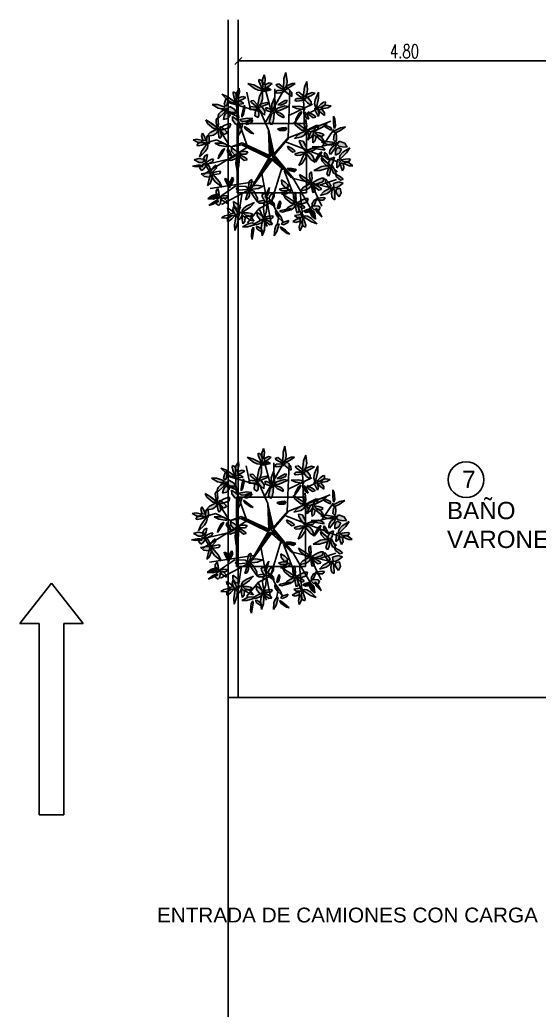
# Model space of a CAD drawing. Header units: millimetres. Extents: x 2448 to 2576, y 1154 to 1321.
# Drawn here: x 2484.12 to 2491.62, y 1303.73 to 1318.04 of the extents above; entities that cross this region are included whole.
import ezdxf

# ---------------------------------------------------------------- set-up
doc = ezdxf.new("R2010")
doc.units = ezdxf.units.MM
doc.linetypes.add('ACAD_ISO02W100', pattern=[15, 12, -3])
doc.layers.add('X-REF T19$0$A-ARBOLES', color=104, linetype='Continuous')
doc.layers.add('X-REF T19$0$A-CORDONES', color=1, linetype='Continuous')
doc.styles.add('Arial', font='arial.ttf', dxfattribs={"height": 0.25})
doc.styles.add('COTAS', font='ROMANS.shx', dxfattribs={"width": 0.7})
doc.styles.get("Standard").update_dxf_attribs({"font": 'arial.ttf'})
doc.dimstyles.new('COTA-I-N-2-85', dxfattribs={"dimscale": 0, "dimtxt": 0.2, "dimasz": 0.1, "dimexe": 0, "dimexo": 0, "dimgap": 0.04, "dimtad": 1, "dimzin": 1, "dimdsep": 46, "dimtxsty": 'COTAS', "dimblk": 'OBLIQUE', "dimcen": 0.1, "dimse1": 1, "dimse2": 1, "dimclrd": 256, "dimclre": 256, "dimclrt": 256, "dimadec": 0, "dimazin": 0, "dimtfac": 1, "dimtmove": 1, "dimatfit": 3, "dimldrblk": 'OBLIQUE', "dimfxl": 1, "dimtvp": -0.8, "dimtolj": 1, "dimtzin": 0, "dimarcsym": 0})

# ---------------------------------------------------------------- blocks, each defined once
blk = doc.blocks.new('X-REF T19$0$HOJA13')
for p, q in [((-0.159, 0.064), (-0.056, 0.349)), ((-0.056, 0.349), (0.182, 0.151)), ((-0.088, -0.074), (-0.159, 0.064)), ((0.182, 0.151), (0.278, -0.189)), ((0.06, -0.153), (-0.088, -0.074)), ((0.278, -0.189), (0.06, -0.153))]:
    blk.add_line(p, q)
blk = doc.blocks.new('X-REF T19$0$HOJA12')
for p, xscale, yscale, zscale, rotation in [((0.078, 0.499), -0.7881173944166022, 2.57666525243954, 0.7881173944166022, 2.457547795809369), ((-0.547, -0.283), -1.817557556891011, -0.5452694102672879, 1.817557556891011, 195.3712707835825), ((-0.515, 0.212), 1.878651928551221, 0.5452694102672915, 1.878651928551221, 336.2489556574871), ((0.225, -0.279), 1.848104742721105, 0.8186677980483665, 1.848104742721105, 330.9234899051576), ((0.361, 0.176), 2.089427510778918, 0.5147221043699588, 2.089427510778918, 35.45160265640038)]:
    blk.add_blockref('X-REF T19$0$HOJA13', p, dxfattribs=dict(xscale=xscale, yscale=yscale, zscale=zscale, rotation=rotation))
blk = doc.blocks.new('X-REF T19$0$HOJA11')
for p, xscale, yscale, zscale, rotation in [((-0.236, 0.434), 0.8782315926153998, 2.121510394569366, 0.8782315926153998, 2.027330662343098), ((0.417, 0.315), 2.788958066288231, 0.575816716164617, 2.788958066288231, 41.2051949766964), ((-0.535, 0.074), -1.93821894091991, 0.5452694102672915, 1.93821894091991, 161.5649836159353), ((0.635, -0.103), 0.5758144528974043, -1.696902842596522, 0.5758144528974043, 262.2070746669012), ((0.013, -0.763), 2.575127765477518, 0.7881204921510374, 2.575127765477518, 103.2233358614235)]:
    blk.add_blockref('X-REF T19$0$HOJA13', p, dxfattribs=dict(xscale=xscale, yscale=yscale, zscale=zscale, rotation=rotation))
blk = doc.blocks.new('X-REF T19$0$HOJA8', base_point=(55.878, 33.03))
at = {"color": 0, "linetype": 'ByBlock'}
for p, xscale, yscale, zscale, rotation in [((55.484, 33.544), -2.423919195618517, 0.3329656342808676, 2.423919195618517, 304.6162862887426), ((56.091, 33.242), -0.6369088245576009, 2.090963088672041, 0.6369088245576009, 336.0195606201025)]:
    blk.add_blockref('X-REF T19$0$HOJA13', p, dxfattribs=dict(at, xscale=xscale, yscale=yscale, zscale=zscale, rotation=rotation))
at = {"color": 0, "linetype": 'ByBlock', "xscale": -1.637329160493415, "yscale": 0.455154857870177, "zscale": 1.637329160493415}
blk.add_blockref('X-REF T19$0$HOJA13', (55.333, 32.969), dxfattribs=at)
blk = doc.blocks.new('X-REF T19$0$HOJA10')
for p, xscale, yscale, zscale, rotation in [((-0.461, 0.262), 0.6964758369263038, 2.485023334747559, 0.6964758369263038, 30.70465610075785), ((0.061, 0.573), 1.878651928551214, 0.575816716164617, 1.878651928551214, 273.0367053314555), ((0.365, 0.585), 0.636908824557608, 1.484599066610102, 0.636908824557608, 320.5535637719418), ((0.155, -0.234), 1.727443358692213, 0.6063640220619462, 1.727443358692213, 352.5500074369253), ((0.484, 0.033), 1.544160243711609, 0.6063640220619462, 1.544160243711609, 15.14254921127523)]:
    blk.add_blockref('X-REF T19$0$HOJA13', p, dxfattribs=dict(xscale=xscale, yscale=yscale, zscale=zscale, rotation=rotation))
blk = doc.blocks.new('X-REF T19$0$HOJA9', base_point=(57.908, 33.15))
at = {"color": 0, "linetype": 'ByBlock'}
for p, xscale, yscale, zscale, rotation in [((57.878, 33.605), 0.7575702085865075, 2.121510394569363, 0.7575702085865075, 5.479650948518734), ((57.453, 33.301), 0.7575702085865075, 2.060415782774719, 0.7575702085865075, 246.1270025360199), ((58.484, 33.303), 1.878651928551214, 0.575816716164617, 1.878651928551214, 26.31077704539229), ((57.575, 32.814), 1.484593231342913, 1.061518879932116, 1.484593231342913, 203.1850851585156), ((58.091, 32.695), 1.968766126750012, 1.000424268137465, 1.968766126750012, 291.9583774400813)]:
    blk.add_blockref('X-REF T19$0$HOJA13', p, dxfattribs=dict(at, xscale=xscale, yscale=yscale, zscale=zscale, rotation=rotation))
blk = doc.blocks.new('X-REF T19$0$HOJA7', base_point=(54.696, 32.029))
at = {"color": 0, "linetype": 'ByBlock'}
for p, xscale, yscale, zscale, rotation in [((54.545, 32.393), -0.3940586972083011, 1.696902842596515, 0.3940586972083011, 11.88359707230165), ((54.937, 32.274), 0.9393259642756036, 1.696902842596522, 0.9393259642756036, 348.2808948833992), ((54.455, 31.635), -1.545687603003117, -0.485702163767499, 1.545687603003117, 43.07492863925732), ((54.394, 32.029), 1.727443358692213, 0.9103097157403468, 1.727443358692213, 343.6738936354017)]:
    blk.add_blockref('X-REF T19$0$HOJA13', p, dxfattribs=dict(at, xscale=xscale, yscale=yscale, zscale=zscale, rotation=rotation))
at = {"color": 0, "linetype": 'ByBlock', "xscale": 1.515140417173015, "yscale": 0.6369113279592753, "zscale": 1.515140417173015}
blk.add_blockref('X-REF T19$0$HOJA13', (55.151, 31.878), dxfattribs=at)
blk = doc.blocks.new('X-REF T19$0$A$C7F2E6B0C')
at = {"layer": 'X-REF T19$0$A-ARBOLES'}
h = blk.add_hatch(color=256, dxfattribs=at)
h.paths.add_polyline_path([(1.107, 2.218), (1.151, 2.253), (1.11, 2.262), (1.051, 2.235), (1.051, 2.196), (1.074, 2.198)])
h.paths.add_polyline_path([(1.052, 2.324), (1.038, 2.377), (1.013, 2.311), (1.013, 2.276), (1.024, 2.253), (1.045, 2.24)])
h.paths.add_polyline_path([(1.002, 2.299), (0.962, 2.313), (0.962, 2.287), (0.978, 2.243), (1.01, 2.182), (1.023, 2.225)])
h.paths.add_polyline_path([(0.886, 2.232), (0.802, 2.252), (0.896, 2.179), (0.948, 2.156), (0.985, 2.153), (1.011, 2.167)])
h.paths.add_polyline_path([(0.941, 1.928), (0.942, 1.926), (0.971, 1.938), (0.994, 1.969), (1.01, 2.027), (1.011, 2.15), (0.97, 2.069)])
h.paths.add_polyline_path([(1.049, 1.939), (1.119, 1.97), (1.076, 1.981), (0.994, 1.96), (0.973, 1.922), (1, 1.922)])
h.paths.add_polyline_path([(1.006, 1.919), (0.957, 1.908), (0.963, 1.879), (0.992, 1.843), (1.042, 1.797), (1.047, 1.852)])
h.paths.add_polyline_path([(0.903, 1.784), (0.949, 1.763), (0.961, 1.79), (0.96, 1.836), (0.947, 1.903), (0.937, 1.892), (0.949, 1.882), (0.927, 1.881), (0.91, 1.862)])
h.paths.add_polyline_path([(0.927, 1.881), (0.937, 1.892), (0.916, 1.91), (0.843, 1.92), (0.815, 1.89), (0.838, 1.88), (0.883, 1.878)])
h.paths.add_polyline_path([(0.945, 1.909), (0.942, 1.926), (0.941, 1.926), (0.941, 1.928), (0.937, 1.951), (0.884, 2.007), (0.843, 2.002), (0.855, 1.98), (0.89, 1.949)])
h = blk.add_hatch(color=256, dxfattribs=at)
h.paths.add_polyline_path([(1.382, 2.104), (1.439, 2.068), (1.435, 2.123), (1.383, 2.181), (1.336, 2.162), (1.347, 2.135)])
h.paths.add_polyline_path([(1.422, 2.209), (1.485, 2.251), (1.441, 2.255), (1.364, 2.22), (1.349, 2.179), (1.376, 2.184)])
h.paths.add_polyline_path([(1.317, 2.18), (1.318, 2.177), (1.345, 2.194), (1.363, 2.229), (1.369, 2.289), (1.348, 2.41), (1.322, 2.324)])
h.paths.add_polyline_path([(1.247, 2.247), (1.208, 2.236), (1.223, 2.216), (1.263, 2.191), (1.325, 2.161), (1.318, 2.177), (1.317, 2.177), (1.317, 2.18), (1.309, 2.201)])
h.paths.add_polyline_path([(1.333, 2.135), (1.296, 2.157), (1.222, 2.154), (1.199, 2.121), (1.223, 2.115), (1.268, 2.12)])
h = blk.add_hatch(color=256, dxfattribs=at)
h.paths.add_polyline_path([(0.64, 1.996), (0.617, 1.962), (0.64, 1.952), (0.683, 1.953), (0.745, 1.962), (0.711, 1.99)])
h.paths.add_polyline_path([(0.722, 2.02), (0.77, 2.049), (0.73, 2.064), (0.669, 2.046), (0.663, 2.007), (0.686, 2.006)])
h.paths.add_polyline_path([(0.682, 2.133), (0.676, 2.188), (0.641, 2.126), (0.636, 2.091), (0.644, 2.067), (0.663, 2.051)])
h.paths.add_polyline_path([(0.628, 2.115), (0.591, 2.135), (0.587, 2.109), (0.598, 2.064), (0.62, 1.999), (0.639, 2.039)])
h.paths.add_polyline_path([(0.519, 2.055), (0.514, 2.007), (0.556, 1.981), (0.592, 1.973), (0.62, 1.983)])
h.paths.add_polyline_path([(0.488, 2.031), (0.507, 2.012), (0.514, 2.007), (0.519, 2.055), (0.518, 2.055)], flags=17)
h.paths.add_polyline_path([(0.424, 2.097), (0.488, 2.031), (0.518, 2.055), (0.505, 2.065)])
h.paths.add_polyline_path([(0.511, 1.988), (0.519, 2.056), (0.485, 2.028), (0.461, 1.955), (0.486, 1.921), (0.501, 1.942)])
h.paths.add_polyline_path([(0.362, 1.951), (0.286, 1.952), (0.372, 1.899), (0.42, 1.887), (0.454, 1.892), (0.477, 1.912)])
h.paths.add_polyline_path([(0.416, 1.85), (0.383, 1.815), (0.372, 1.784), (0.378, 1.754), (0.465, 1.833), (0.502, 1.897)])
h.paths.add_polyline_path([(0.553, 1.804), (0.506, 1.836), (0.48, 1.821), (0.462, 1.787), (0.449, 1.734), (0.512, 1.75)])
h.paths.add_polyline_path([(0.54, 1.923), (0.5, 1.88), (0.52, 1.854), (0.566, 1.835), (0.59, 1.829), (0.58, 1.841), (0.616, 1.836), (0.635, 1.821), (0.613, 1.879)])
h.paths.add_polyline_path([(0.58, 1.841), (0.59, 1.829), (0.637, 1.819), (0.635, 1.821), (0.616, 1.836)])
for points in [[(1.139, 2.163), (1.101, 2.186), (1.03, 2.182), (1.012, 2.145), (1.036, 2.139), (1.078, 2.146)], [(1.339, 1.616), (1.294, 1.612), (1.229, 1.599), (1.265, 1.576), (1.34, 1.577), (1.363, 1.61)], [(1.474, 0.979), (1.505, 1.006), (1.482, 1.018), (1.436, 1.023), (1.368, 1.025), (1.399, 0.995)], [(1.065, 0.645), (1.075, 0.622), (1.084, 0.633), (1.099, 0.669), (1.114, 0.748), (1.084, 0.699)], [(0.345, 0.597), (0.364, 0.623), (0.365, 0.629), (0.342, 0.638), (0.342, 0.65), (0.276, 0.631), (0.225, 0.587), (0.307, 0.581)], [(1.276, 0.523), (1.263, 0.557), (1.241, 0.502), (1.229, 0.463), (1.23, 0.441), (1.262, 0.457)]]:
    blk.add_hatch(color=256, dxfattribs=at).paths.add_polyline_path(points)
h = blk.add_hatch(color=256, dxfattribs=at)
h.paths.add_polyline_path([(1.602, 2.056), (1.603, 2.054), (1.631, 2.068), (1.651, 2.102), (1.662, 2.161), (1.651, 2.283), (1.618, 2.199)])
h.paths.add_polyline_path([(1.708, 2.077), (1.775, 2.114), (1.731, 2.121), (1.652, 2.092), (1.634, 2.052), (1.661, 2.055)])
h.paths.add_polyline_path([(1.668, 2.052), (1.62, 2.037), (1.628, 2.009), (1.66, 1.975), (1.714, 1.935), (1.714, 1.99)])
h.paths.add_polyline_path([(1.614, 2.011), (1.579, 2.035), (1.505, 2.038), (1.479, 2.006), (1.503, 1.999), (1.548, 2.001)])
h = blk.add_hatch(color=256, dxfattribs=at)
h.paths.add_polyline_path([(1.183, 1.841), (1.137, 1.801), (1.109, 1.699), (1.145, 1.654), (1.164, 1.684), (1.176, 1.747)])
h.paths.add_polyline_path([(1.187, 1.846), (1.126, 1.882), (1.082, 1.902), (1.056, 1.904), (1.07, 1.864), (1.144, 1.837)])
h.paths.add_polyline_path([(1.203, 1.972), (1.185, 2.048), (1.148, 1.953), (1.148, 1.903), (1.162, 1.871), (1.191, 1.852)])
h.paths.add_polyline_path([(1.297, 1.878), (1.39, 1.921), (1.335, 1.93), (1.228, 1.897), (1.197, 1.852), (1.233, 1.855)])
h.paths.add_polyline_path([(1.273, 1.824), (1.194, 1.845), (1.237, 1.803), (1.323, 1.757), (1.321, 1.781), (1.306, 1.802)])
h.paths.add_polyline_path([(1.354, 1.973), (1.369, 2.014), (1.342, 2.009), (1.296, 1.986), (1.232, 1.945), (1.276, 1.94)])
h = blk.add_hatch(color=256, dxfattribs=at)
h.paths.add_polyline_path([(1.823, 2.04), (1.821, 2.127), (1.774, 2.018), (1.765, 1.961), (1.772, 1.925), (1.791, 1.903)])
h.paths.add_polyline_path([(1.806, 1.908), (1.851, 1.906), (1.917, 1.945), (1.921, 1.987), (1.895, 1.981), (1.857, 1.954)])
h.paths.add_polyline_path([(1.954, 1.903), (2.002, 1.93), (1.931, 1.938), (1.897, 1.929), (1.879, 1.912), (1.87, 1.889)])
h.paths.add_polyline_path([(1.868, 1.882), (1.83, 1.872), (1.838, 1.85), (1.865, 1.823), (1.91, 1.789), (1.908, 1.831)])
h.paths.add_polyline_path([(1.811, 1.889), (1.771, 1.897), (1.771, 1.872), (1.788, 1.833), (1.82, 1.778), (1.833, 1.821)])
h.paths.add_polyline_path([(1.731, 1.813), (1.67, 1.844), (1.685, 1.803), (1.745, 1.756), (1.785, 1.766), (1.77, 1.787)])
h.paths.add_polyline_path([(1.642, 1.827), (1.626, 1.842), (1.615, 1.809), (1.65, 1.752), (1.683, 1.736), (1.661, 1.791)])
h.paths.add_polyline_path([(1.496, 1.741), (1.488, 1.698), (1.539, 1.771), (1.57, 1.821), (1.581, 1.849), (1.544, 1.825)])
h.paths.add_polyline_path([(1.539, 1.926), (1.439, 1.923), (1.506, 1.892), (1.623, 1.872), (1.613, 1.896), (1.587, 1.914)])
h = blk.add_hatch(color=256, dxfattribs=at)
h.paths.add_polyline_path([(0.244, 1.448), (0.238, 1.493), (0.218, 1.489), (0.207, 1.476), (0.202, 1.405), (0.236, 1.382), (0.245, 1.405)])
h.paths.add_polyline_path([(0.343, 1.684), (0.368, 1.607), (0.379, 1.667), (0.369, 1.763), (0.351, 1.748), (0.341, 1.724)])
h.paths.add_polyline_path([(0.177, 1.487), (0.148, 1.535), (0.134, 1.495), (0.152, 1.433), (0.191, 1.428), (0.192, 1.451)])
h.paths.add_polyline_path([(0.064, 1.447), (0.009, 1.44), (0.072, 1.406), (0.106, 1.401), (0.13, 1.409), (0.147, 1.428)])
h.paths.add_polyline_path([(0.134, 1.363), (0.199, 1.385), (0.158, 1.404), (0.082, 1.393), (0.063, 1.356), (0.088, 1.352)])
h.paths.add_polyline_path([(0.132, 1.27), (0.101, 1.189), (0.186, 1.272), (0.216, 1.321), (0.224, 1.357), (0.214, 1.385)])
h = blk.add_hatch(color=256, dxfattribs=at)
h.paths.add_polyline_path([(0.197, 1.727), (0.219, 1.677), (0.306, 1.606), (0.361, 1.606), (0.339, 1.634), (0.283, 1.674)])
h.paths.add_polyline_path([(0.346, 1.536), (0.364, 1.566), (0.365, 1.601), (0.258, 1.544), (0.205, 1.486), (0.218, 1.489), (0.235, 1.51), (0.238, 1.493), (0.304, 1.509)])
h.paths.add_polyline_path([(0.403, 1.57), (0.372, 1.601), (0.376, 1.53), (0.384, 1.483), (0.397, 1.46), (0.422, 1.494)])
h.paths.add_polyline_path([(0.457, 1.516), (0.504, 1.534), (0.494, 1.561), (0.46, 1.592), (0.437, 1.585), (0.406, 1.593), (0.407, 1.576)])
h.paths.add_polyline_path([(0.416, 1.622), (0.405, 1.616), (0.406, 1.593), (0.437, 1.585), (0.46, 1.592), (0.46, 1.593)])
h = blk.add_hatch(color=256, dxfattribs=at)
h.paths.add_polyline_path([(0.668, 1.599), (0.661, 1.499), (0.698, 1.562), (0.731, 1.677), (0.705, 1.669), (0.685, 1.645)])
h.paths.add_polyline_path([(0.776, 1.619), (0.749, 1.632), (0.769, 1.593), (0.848, 1.536), (0.889, 1.524), (0.823, 1.582)])
h.paths.add_polyline_path([(0.815, 1.706), (0.777, 1.691), (0.761, 1.676), (0.793, 1.662), (0.853, 1.691), (0.872, 1.722)])
h.paths.add_polyline_path([(0.682, 1.732), (0.7, 1.713), (0.73, 1.705), (0.779, 1.71), (0.872, 1.745), (0.799, 1.752)])
h.paths.add_polyline_path([(0.633, 1.739), (0.577, 1.777), (0.58, 1.722), (0.63, 1.662), (0.677, 1.68), (0.667, 1.707)])
h = blk.add_hatch(color=256, dxfattribs=at)
h.paths.add_polyline_path([(1.555, 1.647), (1.468, 1.7), (1.491, 1.65), (1.578, 1.579), (1.633, 1.579), (1.611, 1.607)])
h.paths.add_polyline_path([(1.641, 1.736), (1.623, 1.721), (1.613, 1.697), (1.614, 1.657), (1.64, 1.58), (1.651, 1.64)])
h.paths.add_polyline_path([(1.65, 1.573), (1.709, 1.558), (1.727, 1.564), (1.736, 1.572), (1.738, 1.568), (1.756, 1.573), (1.759, 1.588), (1.783, 1.616), (1.824, 1.639), (1.826, 1.646), (1.79, 1.645), (1.731, 1.62)])
h.paths.add_polyline_path([(1.697, 1.518), (1.688, 1.491), (1.694, 1.466), (1.717, 1.475), (1.755, 1.535), (1.738, 1.568), (1.727, 1.564), (1.717, 1.556)])
h.paths.add_polyline_path([(1.675, 1.543), (1.643, 1.574), (1.648, 1.503), (1.656, 1.456), (1.668, 1.433), (1.693, 1.466), (1.676, 1.458), (1.688, 1.491)])
h.paths.add_polyline_path([(1.636, 1.539), (1.636, 1.574), (1.529, 1.517), (1.477, 1.459), (1.576, 1.482), (1.618, 1.509)])
h.paths.add_polyline_path([(1.786, 1.486), (1.754, 1.51), (1.742, 1.49), (1.738, 1.451), (1.74, 1.395), (1.772, 1.423)])
h.paths.add_polyline_path([(1.841, 1.493), (1.816, 1.497), (1.793, 1.489), (1.856, 1.432), (1.907, 1.412), (1.869, 1.472)])
h.paths.add_polyline_path([(1.835, 1.54), (1.768, 1.551), (1.794, 1.515), (1.866, 1.488), (1.901, 1.512), (1.88, 1.527)])
h.paths.add_polyline_path([(1.756, 1.573), (1.754, 1.559), (1.881, 1.621), (1.947, 1.677), (1.833, 1.645), (1.824, 1.639), (1.809, 1.591)], flags=17)
h = blk.add_hatch(color=256, dxfattribs=at)
h.paths.add_polyline_path([(2.045, 1.633), (2.053, 1.604), (2.069, 1.646), (2.057, 1.742), (2.038, 1.781), (2.041, 1.693)])
h.paths.add_polyline_path([(1.94, 1.641), (1.903, 1.634), (1.954, 1.603), (1.991, 1.585), (2.013, 1.583), (2.002, 1.617)])
h.paths.add_polyline_path([(2.033, 1.561), (2.056, 1.547), (2.087, 1.549), (2.132, 1.568), (2.211, 1.629), (2.139, 1.614)])
h.paths.add_polyline_path([(2.048, 1.513), (2.038, 1.437), (2.069, 1.408), (2.079, 1.432), (2.081, 1.479), (2.077, 1.547)])
h = blk.add_hatch(color=256, dxfattribs=at)
h.paths.add_polyline_path([(0.472, 1.381), (0.425, 1.392), (0.325, 1.39), (0.392, 1.359), (0.509, 1.339), (0.498, 1.363)])
h.paths.add_polyline_path([(0.456, 1.288), (0.467, 1.316), (0.429, 1.291), (0.382, 1.207), (0.374, 1.165), (0.424, 1.237)])
h = blk.add_hatch(color=256, dxfattribs=at)
h.paths.add_polyline_path([(0.62, 1.288), (0.564, 1.326), (0.567, 1.271), (0.617, 1.211), (0.664, 1.229), (0.654, 1.256)])
h.paths.add_polyline_path([(0.577, 1.185), (0.513, 1.144), (0.557, 1.139), (0.635, 1.172), (0.65, 1.213), (0.623, 1.208)])
h.paths.add_polyline_path([(0.628, 1.103), (0.645, 0.981), (0.674, 1.067), (0.682, 1.211), (0.681, 1.213), (0.654, 1.197), (0.636, 1.163)])
h.paths.add_polyline_path([(0.75, 1.141), (0.79, 1.152), (0.775, 1.172), (0.736, 1.198), (0.675, 1.229), (0.681, 1.213), (0.682, 1.214), (0.682, 1.211), (0.69, 1.189)])
h = blk.add_hatch(color=256, dxfattribs=at)
h.paths.add_polyline_path([(1.828, 1.342), (1.728, 1.339), (1.795, 1.308), (1.912, 1.288), (1.902, 1.313), (1.875, 1.33)])
h.paths.add_polyline_path([(1.859, 1.237), (1.87, 1.265), (1.832, 1.241), (1.785, 1.157), (1.777, 1.114), (1.827, 1.187)])
h.paths.add_polyline_path([(1.74, 1.205), (1.707, 1.243), (1.675, 1.257), (1.641, 1.253), (1.711, 1.154), (1.775, 1.11)])
h.paths.add_polyline_path([(1.666, 1.295), (1.64, 1.26), (1.709, 1.274), (1.755, 1.288), (1.776, 1.303), (1.739, 1.324)])
h.paths.add_polyline_path([(1.601, 1.421), (1.544, 1.431), (1.55, 1.396), (1.582, 1.341), (1.639, 1.266), (1.647, 1.327)])
h.paths.add_polyline_path([(1.573, 1.259), (1.479, 1.236), (1.496, 1.22), (1.522, 1.214), (1.561, 1.22), (1.634, 1.256)])
h.paths.add_polyline_path([(1.487, 1.271), (1.471, 1.292), (1.433, 1.318), (1.372, 1.349), (1.386, 1.308), (1.446, 1.261)])
h = blk.add_hatch(color=256, dxfattribs=at)
h.paths.add_polyline_path([(2.122, 1.42), (2.09, 1.371), (2.114, 1.349), (2.163, 1.338), (2.235, 1.335), (2.201, 1.391)])
h.paths.add_polyline_path([(2.069, 1.272), (2.066, 1.218), (2.125, 1.245), (2.156, 1.306), (2.104, 1.328), (2.081, 1.309)])
h.paths.add_polyline_path([(2.064, 1.318), (2.089, 1.388), (2.012, 1.326), (1.986, 1.286), (1.981, 1.253), (1.993, 1.225)])
h.paths.add_polyline_path([(1.942, 1.415), (1.866, 1.403), (1.961, 1.366), (2.01, 1.363), (2.042, 1.374), (2.061, 1.398)])
h = blk.add_hatch(color=256, dxfattribs=at)
h.paths.add_polyline_path([(2.137, 1.216), (2.123, 1.182), (2.127, 1.153), (2.228, 1.252), (2.273, 1.326), (2.175, 1.259)])
h.paths.add_polyline_path([(2.211, 1.161), (2.143, 1.15), (2.179, 1.124), (2.256, 1.121), (2.282, 1.155), (2.257, 1.163)])
h.paths.add_polyline_path([(2.231, 1.118), (2.206, 1.114), (2.187, 1.099), (2.265, 1.065), (2.32, 1.063), (2.264, 1.107)])
h.paths.add_polyline_path([(2.181, 1.094), (2.143, 1.106), (2.138, 1.084), (2.147, 1.046), (2.167, 0.993), (2.188, 1.03)])
h.paths.add_polyline_path([(2.137, 1.131), (2.107, 1.16), (2.093, 1.138), (2.087, 1.096), (2.085, 1.033), (2.119, 1.062)])
h = blk.add_hatch(color=256, dxfattribs=at)
h.paths.add_polyline_path([(0.21, 1.174), (0.218, 1.229), (0.18, 1.208), (0.159, 1.161), (0.187, 1.157), (0.171, 1.132), (0.182, 1.121), (0.198, 1.138)])
h.paths.add_polyline_path([(0.187, 1.157), (0.159, 1.161), (0.154, 1.149), (0.171, 1.132)])
h.paths.add_polyline_path([(0.099, 1.112), (0.14, 1.111), (0.168, 1.127), (0.171, 1.132), (0.154, 1.149), (0.159, 1.161), (0.091, 1.17), (0.026, 1.15)])
h.paths.add_polyline_path([(0.132, 1.071), (0.119, 1.075), (0.079, 1.075), (0, 1.058), (0.058, 1.05), (0.114, 1.053)])
h.paths.add_polyline_path([(0.154, 1.055), (0.142, 1.068), (0.132, 1.071), (0.114, 1.053)], flags=17)
h.paths.add_polyline_path([(0.154, 1.055), (0.114, 1.053), (0.102, 1.041), (0.131, 0.997), (0.158, 1.009), (0.185, 1.044), (0.207, 1.089), (0.17, 1.093), (0.175, 1.096), (0.154, 1.094), (0.132, 1.071), (0.142, 1.068)])
h = blk.add_hatch(color=256, dxfattribs=at)
h.paths.add_polyline_path([(1.939, 1.168), (1.972, 1.152), (1.95, 1.208), (1.931, 1.244), (1.915, 1.259), (1.904, 1.225)])
h.paths.add_polyline_path([(1.961, 1.1), (1.993, 1.062), (2.016, 1.081), (2.034, 1.123), (2.051, 1.189), (2, 1.168)])
h.paths.add_polyline_path([(1.998, 1.051), (1.984, 1.04), (1.985, 1.039), (1.983, 1.038), (1.965, 1.023), (1.941, 0.951), (1.964, 0.916), (1.978, 0.938), (1.989, 0.983)])
h.paths.add_polyline_path([(1.983, 1.038), (1.984, 1.04), (1.96, 1.06), (1.921, 1.066), (1.863, 1.052), (1.754, 0.995), (1.845, 0.997)])
h.paths.add_polyline_path([(1.93, 1.07), (1.973, 1.069), (1.96, 1.093), (1.922, 1.128), (1.862, 1.175), (1.872, 1.132)])
h.paths.add_polyline_path([(2.037, 0.956), (2.076, 0.945), (2.074, 0.97), (2.055, 1.01), (2.02, 1.067), (2.011, 1.025)])
h.paths.add_polyline_path([(2.065, 0.944), (2.079, 0.903), (2.14, 0.856), (2.18, 0.866), (2.164, 0.887), (2.126, 0.913)])
h = blk.add_hatch(color=256, dxfattribs=at)
h.paths.add_polyline_path([(0.332, 0.832), (0.429, 0.757), (0.39, 0.839), (0.295, 0.947), (0.293, 0.948), (0.284, 0.918), (0.295, 0.88)])
h.paths.add_polyline_path([(0.288, 0.886), (0.271, 0.926), (0.254, 0.904), (0.238, 0.855), (0.221, 0.781), (0.256, 0.808)])
h.paths.add_polyline_path([(0.248, 0.902), (0.269, 0.947), (0.243, 0.96), (0.196, 0.959), (0.13, 0.947), (0.17, 0.909)])
h.paths.add_polyline_path([(0.223, 1.022), (0.255, 0.976), (0.262, 1.012), (0.236, 1.07), (0.202, 1.077), (0.204, 1.055)])
h.paths.add_polyline_path([(0.253, 0.969), (0.295, 0.978), (0.348, 1.031), (0.341, 1.071), (0.319, 1.059), (0.29, 1.024)])
h = blk.add_hatch(color=256, dxfattribs=at)
h.paths.add_polyline_path([(0.596, 0.857), (0.582, 0.898), (0.563, 0.878), (0.543, 0.83), (0.537, 0.809), (0.545, 0.791), (0.543, 0.773), (0.557, 0.782)])
h.paths.add_polyline_path([(0.473, 0.856), (0.498, 0.81), (0.524, 0.771), (0.537, 0.809), (0.509, 0.868), (0.468, 0.883)])
h = blk.add_hatch(color=256, dxfattribs=at)
h.paths.add_polyline_path([(0.954, 0.734), (1.025, 0.768), (0.924, 0.785), (0.875, 0.775), (0.847, 0.753), (0.834, 0.722)])
h.paths.add_polyline_path([(0.81, 0.764), (0.827, 0.724), (0.85, 0.791), (0.86, 0.838), (0.857, 0.864), (0.821, 0.842)])
h.paths.add_polyline_path([(0.828, 0.717), (0.796, 0.666), (0.769, 0.573), (0.791, 0.579), (0.809, 0.599), (0.823, 0.636)])
h.paths.add_polyline_path([(1.008, 0.621), (1.03, 0.583), (1.072, 0.536), (1.087, 0.592), (1.075, 0.622), (1.069, 0.614), (1.052, 0.607), (1.065, 0.645), (1.059, 0.661), (1.007, 0.651)])
h = blk.add_hatch(color=256, dxfattribs=at)
h.paths.add_polyline_path([(1.345, 0.821), (1.289, 0.859), (1.292, 0.804), (1.342, 0.744), (1.389, 0.762), (1.379, 0.789)])
h.paths.add_polyline_path([(1.32, 0.739), (1.255, 0.725), (1.291, 0.702), (1.366, 0.703), (1.389, 0.736), (1.365, 0.743)])
h.paths.add_polyline_path([(1.408, 0.681), (1.424, 0.722), (1.397, 0.717), (1.351, 0.694), (1.286, 0.653), (1.331, 0.648)])
h = blk.add_hatch(color=256, dxfattribs=at)
h.paths.add_polyline_path([(1.727, 0.814), (1.786, 0.799), (1.886, 0.832), (1.904, 0.887), (1.868, 0.886), (1.809, 0.861)])
h.paths.add_polyline_path([(1.811, 0.771), (1.75, 0.802), (1.765, 0.761), (1.825, 0.714), (1.865, 0.724), (1.85, 0.745)])
h.paths.add_polyline_path([(1.753, 0.784), (1.721, 0.815), (1.726, 0.744), (1.733, 0.697), (1.746, 0.674), (1.772, 0.707)])
h.paths.add_polyline_path([(1.714, 0.78), (1.714, 0.815), (1.607, 0.758), (1.554, 0.7), (1.654, 0.723), (1.696, 0.75)])
h.paths.add_polyline_path([(1.633, 0.888), (1.546, 0.941), (1.569, 0.891), (1.656, 0.82), (1.711, 0.82), (1.689, 0.848)])
h.paths.add_polyline_path([(1.692, 0.898), (1.718, 0.821), (1.729, 0.88), (1.719, 0.977), (1.7, 0.962), (1.691, 0.938)])
h = blk.add_hatch(color=256, dxfattribs=at)
h.paths.add_polyline_path([(2.036, 0.807), (2.042, 0.749), (2.075, 0.748), (2.12, 0.769), (2.178, 0.812), (2.117, 0.834)])
h.paths.add_polyline_path([(2.12, 0.615), (2.148, 0.673), (2.134, 0.74), (2.08, 0.725), (2.074, 0.695), (2.088, 0.659)])
h.paths.add_polyline_path([(2.01, 0.666), (2.015, 0.618), (2.032, 0.589), (2.058, 0.574), (2.055, 0.692), (2.031, 0.762)])
h.paths.add_polyline_path([(1.899, 0.691), (1.848, 0.634), (1.945, 0.664), (1.985, 0.693), (2.003, 0.722), (2.003, 0.752)])
h.paths.add_polyline_path([(1.96, 0.768), (2.003, 0.765), (1.996, 0.79), (1.968, 0.828), (1.922, 0.878), (1.921, 0.834)])
h = blk.add_hatch(color=256, dxfattribs=at)
h.paths.add_polyline_path([(0.369, 0.658), (0.365, 0.629), (0.379, 0.623), (0.387, 0.645), (0.383, 0.683), (0.368, 0.737), (0.342, 0.702), (0.342, 0.65)])
h.paths.add_polyline_path([(0.342, 0.65), (0.342, 0.638), (0.365, 0.629), (0.369, 0.658)])
h.paths.add_polyline_path([(0.364, 0.623), (0.365, 0.629), (0.342, 0.638), (0.342, 0.65), (0.276, 0.631), (0.225, 0.587), (0.307, 0.581), (0.345, 0.597)])
h.paths.add_polyline_path([(0.493, 0.637), (0.448, 0.632), (0.383, 0.619), (0.4, 0.608), (0.415, 0.618), (0.414, 0.599), (0.419, 0.596), (0.438, 0.596), (0.449, 0.599), (0.452, 0.597), (0.494, 0.597), (0.517, 0.63)], flags=17)
h.paths.add_polyline_path([(0.403, 0.511), (0.413, 0.554), (0.414, 0.599), (0.4, 0.608), (0.365, 0.587), (0.354, 0.558), (0.364, 0.559), (0.38, 0.552), (0.344, 0.533), (0.338, 0.517), (0.383, 0.49)])
h = blk.add_hatch(color=256, dxfattribs=at)
h.paths.add_polyline_path([(1.065, 0.645), (1.075, 0.622), (1.084, 0.633), (1.099, 0.669), (1.114, 0.748), (1.084, 0.699)])
h.paths.add_polyline_path([(1.065, 0.645), (1.052, 0.607), (1.069, 0.614), (1.075, 0.622)], flags=17)
h.paths.add_polyline_path([(1.075, 0.622), (1.069, 0.614), (1.052, 0.607), (1.065, 0.645), (1.059, 0.661), (1.007, 0.651), (1.008, 0.621), (1.03, 0.583), (1.072, 0.536), (1.087, 0.592)])
h.paths.add_polyline_path([(0.994, 0.557), (0.939, 0.544), (0.971, 0.524), (1.034, 0.526), (1.053, 0.555), (1.033, 0.561)])
h = blk.add_hatch(color=256, dxfattribs=at)
h.paths.add_polyline_path([(1.52, 0.533), (1.567, 0.508), (1.657, 0.537), (1.674, 0.593), (1.639, 0.592), (1.58, 0.567)])
h.paths.add_polyline_path([(1.572, 0.506), (1.567, 0.508), (1.557, 0.505), (1.519, 0.515), (1.526, 0.496), (1.586, 0.449), (1.626, 0.459), (1.611, 0.48)])
h.paths.add_polyline_path([(1.557, 0.505), (1.567, 0.508), (1.52, 0.533), (1.514, 0.529), (1.519, 0.515)])
h.paths.add_polyline_path([(1.519, 0.515), (1.514, 0.529), (1.498, 0.52)])
h.paths.add_polyline_path([(1.523, 0.49), (1.492, 0.521), (1.496, 0.45), (1.504, 0.403), (1.517, 0.38), (1.542, 0.413)])
h.paths.add_polyline_path([(1.485, 0.521), (1.378, 0.464), (1.35, 0.433), (1.43, 0.448), (1.395, 0.423), (1.371, 0.416), (1.425, 0.428), (1.466, 0.456), (1.484, 0.486)])
h.paths.add_polyline_path([(1.488, 0.527), (1.5, 0.586), (1.49, 0.683), (1.471, 0.668), (1.462, 0.644), (1.463, 0.604)])
h.paths.add_polyline_path([(1.403, 0.594), (1.317, 0.647), (1.34, 0.597), (1.426, 0.526), (1.482, 0.526), (1.459, 0.554)])
h.paths.add_polyline_path([(1.35, 0.433), (1.325, 0.406), (1.371, 0.416), (1.395, 0.423), (1.43, 0.448)])
h.paths.add_polyline_path([(1.35, 0.433), (1.343, 0.431), (1.285, 0.417), (1.258, 0.405), (1.302, 0.396), (1.371, 0.416), (1.325, 0.406)])
h = blk.add_hatch(color=256, dxfattribs=at)
h.paths.add_polyline_path([(1.895, 0.567), (1.919, 0.6), (1.894, 0.607), (1.849, 0.602), (1.784, 0.589), (1.821, 0.566)])
h.paths.add_polyline_path([(1.775, 0.528), (1.795, 0.581), (1.761, 0.565), (1.727, 0.512), (1.741, 0.479), (1.758, 0.494)])
h.paths.add_polyline_path([(1.786, 0.452), (1.811, 0.42), (1.828, 0.417), (1.847, 0.466), (1.822, 0.482), (1.778, 0.483), (1.715, 0.474), (1.754, 0.431), (1.785, 0.425), (1.782, 0.435)])
h.paths.add_polyline_path([(1.812, 0.379), (1.87, 0.323), (1.845, 0.376), (1.811, 0.42), (1.785, 0.425), (1.79, 0.412)])
h = blk.add_hatch(color=256, dxfattribs=at)
h.paths.add_polyline_path([(0.838, 0.469), (0.896, 0.533), (0.788, 0.486), (0.742, 0.451), (0.722, 0.42), (0.721, 0.39)])
h.paths.add_polyline_path([(0.842, 0.336), (0.873, 0.364), (0.851, 0.376), (0.804, 0.383), (0.736, 0.384), (0.767, 0.352)])
h.paths.add_polyline_path([(0.719, 0.32), (0.721, 0.281), (0.73, 0.226), (0.758, 0.258), (0.763, 0.322), (0.728, 0.341)])
h.paths.add_polyline_path([(0.652, 0.332), (0.631, 0.353), (0.608, 0.213), (0.615, 0.127), (0.655, 0.238), (0.661, 0.296)])
h.paths.add_polyline_path([(0.509, 0.302), (0.508, 0.26), (0.532, 0.268), (0.569, 0.297), (0.617, 0.346), (0.572, 0.345)])
h.paths.add_polyline_path([(0.597, 0.492), (0.647, 0.432), (0.694, 0.45), (0.685, 0.477), (0.651, 0.509), (0.595, 0.547)])
h.paths.add_polyline_path([(0.631, 0.423), (0.595, 0.475), (0.585, 0.432), (0.611, 0.365), (0.652, 0.359), (0.65, 0.384)])
h = blk.add_hatch(color=256, dxfattribs=at)
h.paths.add_polyline_path([(1.727, 0.335), (1.78, 0.293), (1.77, 0.375), (1.748, 0.409), (1.719, 0.423), (1.713, 0.423), (1.708, 0.399), (1.696, 0.397)])
h.paths.add_polyline_path([(1.696, 0.397), (1.708, 0.399), (1.713, 0.423), (1.683, 0.422)], flags=17)
h.paths.add_polyline_path([(1.713, 0.423), (1.716, 0.438), (1.693, 0.442), (1.657, 0.431), (1.607, 0.407), (1.646, 0.388), (1.696, 0.397), (1.683, 0.422)])
h = blk.add_hatch(color=256, dxfattribs=at)
h.paths.add_polyline_path([(1.044, 0.326), (1.043, 0.323), (1.042, 0.325), (1.036, 0.324), (1.072, 0.301), (1.146, 0.301), (1.17, 0.333), (1.146, 0.34), (1.101, 0.337)])
h.paths.add_polyline_path([(1.117, 0.209), (1.157, 0.219), (1.142, 0.24), (1.104, 0.266), (1.043, 0.298), (1.049, 0.282), (1.05, 0.282), (1.05, 0.279), (1.057, 0.257)])
h.paths.add_polyline_path([(1.05, 0.279), (1.049, 0.282), (1.021, 0.266), (1.002, 0.232), (0.994, 0.173), (0.998, 0.142), (1.025, 0.116), (1.001, 0.116), (1.009, 0.05), (1.039, 0.136)])
h.paths.add_polyline_path([(0.982, 0.157), (0.95, 0.182), (0.929, 0.189), (0.933, 0.153), (0.988, 0.117), (1.001, 0.116), (0.998, 0.142)])
h.paths.add_polyline_path([(1.002, 0.241), (1.018, 0.282), (0.991, 0.278), (0.944, 0.255), (0.9, 0.227), (0.914, 0.215), (0.903, 0.212), (0.923, 0.209)])
h.paths.add_polyline_path([(0.988, 0.358), (0.933, 0.396), (0.935, 0.341), (0.984, 0.281), (1.031, 0.298), (1.022, 0.325)])
h.paths.add_polyline_path([(0.903, 0.212), (0.914, 0.215), (0.9, 0.227), (0.879, 0.215)])
h.paths.add_polyline_path([(0.903, 0.212), (0.879, 0.215), (0.9, 0.227), (0.894, 0.232), (0.863, 0.238), (0.815, 0.228), (0.725, 0.184), (0.799, 0.184)])
h.paths.add_polyline_path([(0.887, 0.146), (0.885, 0.176), (0.861, 0.138), (0.853, 0.042), (0.863, 0), (0.879, 0.087)])
h = blk.add_hatch(color=256, dxfattribs=at)
h.paths.add_polyline_path([(1.369, 0.086), (1.41, 0.074), (1.344, 0.132), (1.297, 0.169), (1.27, 0.183), (1.29, 0.143)])
h.paths.add_polyline_path([(1.252, 0.228), (1.227, 0.219), (1.206, 0.196), (1.189, 0.15), (1.181, 0.05), (1.219, 0.113)])
h.paths.add_polyline_path([(1.308, 0.253), (1.282, 0.322), (1.211, 0.418), (1.202, 0.393), (1.208, 0.362), (1.234, 0.321)])
h = blk.add_hatch(color=256, dxfattribs=at)
h.paths.add_polyline_path([(1.719, 0.252), (1.801, 0.224), (1.715, 0.306), (1.665, 0.334), (1.628, 0.341), (1.601, 0.33)])
h.paths.add_polyline_path([(1.597, 0.197), (1.636, 0.179), (1.638, 0.205), (1.626, 0.25), (1.601, 0.314), (1.584, 0.273)])
h.paths.add_polyline_path([(1.589, 0.221), (1.58, 0.245), (1.561, 0.26), (1.544, 0.177), (1.553, 0.123), (1.585, 0.186)])
h.paths.add_polyline_path([(1.536, 0.304), (1.5, 0.288), (1.453, 0.258), (1.494, 0.245), (1.555, 0.265), (1.559, 0.304)])
h.paths.add_polyline_path([(1.581, 0.316), (1.603, 0.351), (1.579, 0.36), (1.536, 0.357), (1.474, 0.346), (1.51, 0.319)])
for p, q in [((1.139, 1.859), (1.047, 2.198)), ((1.061, 1.699), (1.33, 2.178)), ((1.188, 1.921), (1.189, 2.174)), ((1.382, 1.469), (1.408, 2.161)), ((0.645, 1.769), (0.632, 2.061)), ((0.84, 1.874), (0.786, 2.129)), ((1.618, 1.559), (1.603, 2.058)), ((0.651, 1.778), (0.416, 1.889)), ((0.984, 1.842), (0.519, 1.977)), ((0.903, 1.784), (0.91, 1.862)), ((0.91, 1.862), (0.947, 1.903)), ((0.947, 1.903), (0.96, 1.836)), ((1.394, 1.792), (1.737, 1.957)), ((1.623, 1.798), (1.828, 1.899)), ((0.786, 1.365), (0.645, 1.769)), ((0.949, 1.763), (0.903, 1.784)), ((0.961, 1.79), (0.949, 1.763)), ((0.96, 1.836), (0.961, 1.79)), ((1.101, 1.586), (0.984, 1.842)), ((0.385, 1.596), (0.266, 1.681)), ((0.523, 1.377), (0.385, 1.596)), ((1.116, 1.215), (1.101, 1.586)), ((1.183, 1.218), (1.103, 1.58)), ((1.398, 1.475), (2.002, 1.708)), ((1.879, 1.348), (2.043, 1.589)), ((0.347, 1.441), (0.149, 1.38)), ((0.56, 1.339), (0.347, 1.441)), ((1.117, 1.506), (1.146, 1.206)), ((1.161, 1.227), (1.117, 1.506)), ((1.175, 1.232), (1.388, 1.478)), ((1.183, 1.218), (1.398, 1.475)), ((0.797, 1.332), (0.16, 0.939)), ((0.717, 1.394), (0.56, 1.339)), ((0.713, 1.369), (0.56, 1.339)), ((1.105, 1.174), (0.713, 1.369)), ((1.116, 1.215), (0.717, 1.394)), ((0.722, 1.379), (1.113, 1.179)), ((1.126, 1.188), (0.722, 1.379)), ((1.118, 1.394), (1.126, 1.188)), ((1.146, 1.206), (1.118, 1.394)), ((1.346, 1.411), (2.111, 1.115)), ((1.648, 1.292), (2.116, 1.406)), ((0.503, 1.155), (0.158, 1.072)), ((0.846, 0.733), (1.105, 1.174)), ((1.154, 1.152), (0.846, 0.733)), ((1.113, 1.179), (0.94, 0.878)), ((0.94, 0.878), (1.147, 1.174)), ((1.056, 1.067), (1.131, 1.174)), ((1.147, 1.174), (1.056, 1.067)), ((1.154, 1.198), (1.161, 1.227)), ((1.21, 1.132), (1.154, 1.198)), ((1.29, 1.029), (1.154, 1.152)), ((1.155, 1.167), (1.21, 1.132)), ((1.312, 1.007), (1.155, 1.167)), ((1.173, 1.205), (1.312, 1.007)), ((1.433, 0.889), (1.173, 1.205)), ((1.183, 1.218), (1.462, 0.883)), ((1.834, 1.219), (2.097, 0.977)), ((1.29, 1.029), (1.143, 0.547)), ((1.002, 0.951), (1.145, 0.207)), ((1.595, 0.297), (1.326, 0.998)), ((1.459, 0.865), (1.326, 0.998)), ((1.462, 0.883), (2.018, 0.742)), ((1.467, 0.868), (1.735, 0.405)), ((1.851, 0.787), (2.081, 0.867)), ((0.892, 0.831), (0.258, 0.736)), ((0.627, 0.775), (0.347, 0.581)), ((0.854, 0.736), (0.419, 0.503)), ((1.7, 0.838), (1.869, 0.482)), ((0.715, 0.65), (0.663, 0.313)), ((1.558, 0.685), (1.595, 0.297)), ((0.964, 0.448), (0.795, 0.241)), ((1.145, 0.541), (0.964, 0.448)), ((0.968, 0.434), (1.082, 0.185)), ((1.143, 0.547), (1.25, 0.34)), ((1.25, 0.34), (1.226, 0.205))]:
    blk.add_line(p, q, dxfattribs=at)
for name, p, xscale, yscale, zscale, rotation in [('X-REF T19$0$HOJA10', (1.016, 2.177), 0.1666666666666667, 0.1666666666666667, 0.1666666666666667, 27.21155357726388), ('X-REF T19$0$HOJA12', (1.337, 2.177), 0.1666666666666666, 0.1666666666666666, 0.1666666666666666, 0.8085475586159863), ('X-REF T19$0$HOJA12', (1.622, 2.052), 0.1666666666666667, 0.1666666666666667, 0.1666666666666667, 356.2616337243699), ('X-REF T19$0$HOJA10', (0.626, 1.993), 0.1666666666666667, 0.1666666666666667, 0.1666666666666667, 19.23517653788666), ('X-REF T19$0$HOJA12', (0.961, 1.922), 0.1666666666666667, 0.1666666666666667, 0.1666666666666667, 350.9557079183086), ('X-REF T19$0$HOJA10', (1.803, 1.901), 0.1666666666666667, 0.1666666666666667, 0.1666666666666667, 311.8079254553622), ('X-REF T19$0$HOJA9', (0.469, 1.874), 0.1666666666666667, 0.1666666666666667, 0.1666666666666667, 60.0172339359362), ('X-REF T19$0$HOJA11', (1.185, 1.846), 0.1666666666666667, 0.1666666666666667, 0.1666666666666667, 345.3367937141088), ('X-REF T19$0$HOJA13', (1.321, 1.987), 0.3482379184631531, 0.08578701739499313, 0.3482379184631531, 214.657400369521), ('X-REF T19$0$HOJA8', (0.703, 1.726), 0.1666666666666666, 0.1666666666666666, 0.1666666666666666, 308.666397115027), ('X-REF T19$0$HOJA8', (1.605, 1.885), 0.1666666666666667, 0.1666666666666667, 0.1666666666666667, 109.2351765378862), ('X-REF T19$0$HOJA11', (0.373, 1.599), 0.1666666666666667, 0.1666666666666667, 0.1666666666666667, 109.2351765378862), ('X-REF T19$0$HOJA13', (0.639, 1.712), 0.3080174571201842, 0.1364446330080611, 0.3080174571201842, 150.1292876182783), ('X-REF T19$0$HOJA8', (0.716, 1.66), 0.1666666666666667, 0.1666666666666667, 0.1666666666666667, 193.1846847673626), ('X-REF T19$0$HOJA11', (1.644, 1.572), 0.1666666666666667, 0.1666666666666667, 0.1666666666666667, 109.2351765378862), ('X-REF T19$0$HOJA13', (1.742, 1.792), 0.3131086547585369, 0.09087823504454857, 0.3131086547585369, 155.4547533706077), ('X-REF T19$0$HOJA10', (1.76, 1.549), 0.1666666666666666, 0.1666666666666666, 0.1666666666666666, 260.7221364054591), ('X-REF T19$0$HOJA8', (2.055, 1.561), 0.1666666666666666, 0.1666666666666666, 0.1666666666666666, 325.7526233813655), ('X-REF T19$0$HOJA13', (0.465, 1.566), 0.3080174571201842, 0.1364446330080611, 0.3080174571201842, 150.1292876182783), ('X-REF T19$0$HOJA13', (1.315, 1.603), -0.302926259481835, -0.09087823504454798, 0.302926259481835, 14.57706849670308), ('X-REF T19$0$HOJA9', (2.061, 1.36), 0.1666666666666667, 0.1666666666666667, 0.1666666666666667, 70.43776703632994), ('X-REF T19$0$HOJA10', (0.205, 1.391), 0.1666666666666667, 0.1666666666666667, 0.1666666666666667, 109.2351765378862), ('X-REF T19$0$HOJA8', (0.491, 1.352), 0.1666666666666667, 0.1666666666666667, 0.1666666666666667, 109.2351765378862), ('X-REF T19$0$HOJA11', (1.641, 1.261), 0.1666666666666667, 0.1666666666666667, 0.1666666666666667, 206.8636747204117), ('X-REF T19$0$HOJA12', (0.662, 1.214), 0.1666666666666667, 0.1666666666666667, 0.1666666666666667, 179.2057977131206), ('X-REF T19$0$HOJA13', (1.444, 1.297), 0.3131086547585369, 0.09087823504454857, 0.3131086547585369, 155.4547533706077), ('X-REF T19$0$HOJA8', (1.894, 1.302), 0.1666666666666667, 0.1666666666666667, 0.1666666666666667, 109.2351765378862), ('X-REF T19$0$HOJA10', (2.136, 1.145), 0.1666666666666666, 0.1666666666666666, 0.1666666666666666, 279.2351765378862), ('X-REF T19$0$HOJA7', (0.161, 1.087), 0.1666666666666667, 0.1666666666666667, 0.1666666666666667, 85.2347676020717), ('X-REF T19$0$HOJA13', (0.259, 1.135), 0.3482379184631531, 0.08578701739499313, 0.3482379184631531, 214.657400369521), ('X-REF T19$0$HOJA12', (1.979, 1.058), 0.1666666666666667, 0.1666666666666667, 0.1666666666666667, 109.2351765378862), ('X-REF T19$0$HOJA12', (0.278, 0.936), 0.1666666666666666, 0.1666666666666666, 0.1666666666666666, 223.6889352683247), ('X-REF T19$0$HOJA13', (1.455, 1.01), 0.3131086547585369, 0.09087823504454857, 0.3131086547585369, 181.5512151240953), ('X-REF T19$0$HOJA11', (1.722, 0.813), 0.1666666666666667, 0.1666666666666667, 0.1666666666666667, 109.2351765378862), ('X-REF T19$0$HOJA13', (0.497, 0.835), 0.3482379184631531, 0.08578701739499313, 0.3482379184631531, 306.2375238207262), ('X-REF T19$0$HOJA13', (0.561, 0.846), 0.3482379184631531, 0.08578701739499313, 0.3482379184631531, 254.5267569638504), ('X-REF T19$0$HOJA11', (0.827, 0.726), 0.1666666666666667, 0.1666666666666667, 0.1666666666666667, 267.3074380092152), ('X-REF T19$0$HOJA13', (1.351, 0.794), 0.3080174571201842, 0.1364446330080611, 0.3080174571201842, 150.1292876182783), ('X-REF T19$0$HOJA9', (2.027, 0.722), 0.1666666666666667, 0.1666666666666667, 0.1666666666666667, 109.2351765378862), ('X-REF T19$0$HOJA13', (2.137, 0.892), 0.3131086547585369, 0.09087823504454857, 0.3131086547585369, 155.4547533706077), ('X-REF T19$0$HOJA7', (0.374, 0.584), 0.1666666666666667, 0.1666666666666667, 0.1666666666666667, 109.2351765378862), ('X-REF T19$0$HOJA7', (1.078, 0.589), 0.1666666666666666, 0.1666666666666666, 0.1666666666666666, 332.6744822680687), ('X-REF T19$0$HOJA11', (1.493, 0.519), 0.1666666666666667, 0.1666666666666667, 0.1666666666666667, 109.2351765378862), ('X-REF T19$0$HOJA13', (1.341, 0.73), -0.302926259481835, -0.09087823504454798, 0.302926259481835, 14.57706849670308), ('X-REF T19$0$HOJA13', (1.375, 0.695), 0.3482379184631531, 0.08578701739499313, 0.3482379184631531, 214.657400369521), ('X-REF T19$0$HOJA13', (1.822, 0.75), 0.3131086547585369, 0.09087823504454857, 0.3131086547585369, 155.4547533706077), ('X-REF T19$0$HOJA13', (0.469, 0.623), -0.302926259481835, -0.09087823504454798, 0.302926259481835, 14.57706849670308), ('X-REF T19$0$HOJA7', (1.756, 0.44), 0.1666666666666667, 0.1666666666666667, 0.1666666666666667, 209.5374161351126), ('X-REF T19$0$HOJA13', (1.87, 0.594), -0.302926259481835, -0.09087823504454798, 0.302926259481835, 14.57706849670308), ('X-REF T19$0$HOJA10', (0.62, 0.354), 0.1666666666666667, 0.1666666666666667, 0.1666666666666667, 135.2339845136048), ('X-REF T19$0$HOJA13', (0.656, 0.482), 0.3080174571201842, 0.1364446330080611, 0.3080174571201842, 150.1292876182783), ('X-REF T19$0$HOJA10', (0.728, 0.381), 0.1666666666666667, 0.1666666666666667, 0.1666666666666667, 268.7172138722114), ('X-REF T19$0$HOJA13', (1.046, 0.473), -0.1313528990694337, 0.4294442087399233, 0.1313528990694337, 181.66334550893), ('X-REF T19$0$HOJA8', (1.215, 0.396), 0.1666666666666667, 0.1666666666666667, 0.1666666666666667, 245.0171418994395), ('X-REF T19$0$HOJA10', (1.595, 0.32), 0.1666666666666666, 0.1666666666666666, 0.1666666666666666, 201.4915399474431), ('X-REF T19$0$HOJA13', (1.583, 0.485), 0.3131086547585369, 0.09087823504454857, 0.3131086547585369, 155.4547533706077), ('X-REF T19$0$HOJA8', (0.892, 0.219), 0.1666666666666667, 0.1666666666666667, 0.1666666666666667, 133.8503587239341), ('X-REF T19$0$HOJA12', (1.03, 0.283), 0.1666666666666667, 0.1666666666666667, 0.1666666666666667, 178.411742506044), ('X-REF T19$0$HOJA8', (1.237, 0.211), 0.1666666666666667, 0.1666666666666667, 0.1666666666666667, 192.8832774312275)]:
    blk.add_blockref(name, p, dxfattribs=dict(at, xscale=xscale, yscale=yscale, zscale=zscale, rotation=rotation))
blk = doc.blocks.new('X-REF T19')
for p, q in [((249.706, 187.67), (250.163, 188.254)), ((250.163, 188.254), (250.62, 187.67)), ((249.985, 187.67), (249.706, 187.67)), ((249.985, 184.904), (249.985, 187.67)), ((250.62, 187.67), (250.341, 187.67)), ((250.341, 187.67), (250.341, 184.904)), ((250.341, 184.904), (249.985, 184.904))]:
    blk.add_line(p, q)
at = {"layer": 'X-REF T19$0$A-CORDONES', "linetype": 'Continuous'}
for p, q in [((252.715, 167.883), (252.715, 196.393)), ((252.86, 186.6), (252.86, 196.393)), ((252.844, 194.893), (253.844, 194.893)), ((252.844, 193.893), (252.844, 194.893)), ((253.844, 194.893), (253.844, 193.893)), ((253.844, 193.893), (252.844, 193.893)), ((252.833, 189.493), (253.833, 189.493)), ((252.833, 188.493), (252.833, 189.493)), ((253.833, 189.493), (253.833, 188.493)), ((253.833, 188.493), (252.833, 188.493)), ((257.66, 186.6), (252.715, 186.6))]:
    blk.add_line(p, q, dxfattribs=at)
for p in [(252.197, 193.219), (252.186, 187.819)]:
    blk.add_blockref('X-REF T19$0$A$C7F2E6B0C', p)
blk = doc.blocks.new('_Oblique')
at = {"color": 0, "linetype": 'ByBlock', "lineweight": -2}
blk.add_line((-0.5, -0.5), (0.5, 0.5), dxfattribs=at)
blk = doc.blocks.new('*D175')
at = {"linetype": 'ACAD_ISO02W100', "lineweight": -2, "transparency": 16777216}
blk.add_line((2492.074, 1317.446), (2487.274, 1317.446), dxfattribs=at)
at = {"layer": 'DEFPOINTS', "color": 0, "linetype": 'ACAD_ISO02W100', "transparency": 16777216}
for p in [(2487.274, 1318.041), (2492.074, 1318.041), (2487.274, 1317.446)]:
    blk.add_point(p, dxfattribs=at)
at = {"linetype": 'ACAD_ISO02W100', "lineweight": -2, "transparency": 16777216, "xscale": 0.1, "yscale": 0.1, "zscale": 0.1, "rotation": 180}
blk.add_blockref('_Oblique', (2487.274, 1317.446), dxfattribs=at)
at = {"linetype": 'ACAD_ISO02W100', "lineweight": -2, "transparency": 16777216, "xscale": 0.1, "yscale": 0.1, "zscale": 0.1}
blk.add_blockref('_Oblique', (2492.074, 1317.446), dxfattribs=at)
at = {"linetype": 'ACAD_ISO02W100', "transparency": 16777216, "insert": (2489.674, 1317.586), "char_height": 0.2, "attachment_point": 5, "style": 'COTAS'}
blk.add_mtext('\\A1;4.80', dxfattribs=at)

msp = doc.modelspace()

# ---------------------------------------------------------------- linework, layer by layer
msp.add_circle((2490.564, 1311.395), 0.258)

# ---------------------------------------------------------------- block references
msp.add_blockref('X-REF T19', (2234.414, 1121.648))

# ---------------------------------------------------------------- texts
at = {"linetype": 'ByBlock', "ltscale": 3.05, "char_height": 0.25, "attachment_point": 1, "style": 'Arial'}
for s, width, insert in [('7', 0.84734, (2490.508, 1311.524)), ('BAÑO\\PVARONES', 1.8946, (2490.288, 1311.075))]:
    msp.add_mtext_dynamic_manual_height_columns(s, width=width, gutter_width=1.25, heights=[0], dxfattribs=dict(at, insert=insert))
at = {"insert": (2486.1, 1305.211), "char_height": 0.21414, "width": 6.84674, "attachment_point": 1}
msp.add_mtext('{\\fArial|b0|i0|c0|p34;ENTRADA DE CAMIONES CON CARGA}', dxfattribs=at)

# ---------------------------------------------------------------- dimensions: what is measured, and where the dimension line sits
at = {"linetype": 'ACAD_ISO02W100'}
dim = msp.add_linear_dim(base=(2487.274, 1317.446), p1=(2492.074, 1318.041), p2=(2487.274, 1318.041), dimstyle='COTA-I-N-2-85', override={"dimscale": 1}, dxfattribs=at)
dim.commit()
dim.dimension.update_dxf_attribs({"geometry": '*D175', "text_midpoint": (2489.674, 1317.586)})

doc.saveas('drawing.dxf')
